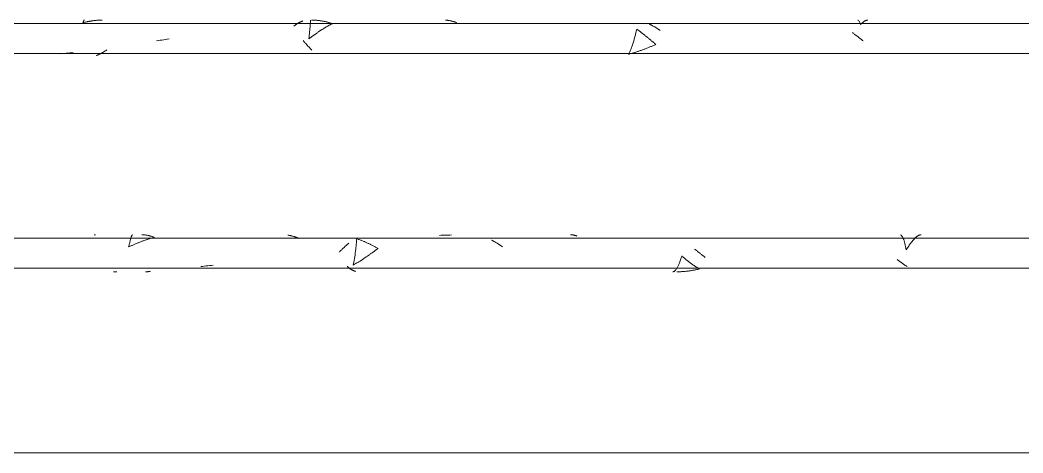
# Model space of a CAD drawing. Header units: millimetres. Extents: x -2100 to 124761, y -10432 to 93550.
# Drawn here: x 28291 to 28958, y -1000 to -712 of the extents above; entities that cross this region are included whole.
import ezdxf

# ---------------------------------------------------------------- set-up
doc = ezdxf.new("R2010")
doc.units = ezdxf.units.MM
doc.layers.add('NET CAT', color=3, linetype='Continuous', lineweight=5)
doc.layers.add('NET THAY 1', color=41, linetype='Continuous', lineweight=5)

# ---------------------------------------------------------------- blocks, each defined once
blk = doc.blocks.new('FP_4-MẶT ĐỨNG TRỤC A-Q')
at = {"layer": 'NET THAY 1'}
for p, q in [((31483.97, -857.14), (22887.32, -857.14)), ((28340.98, -854.82), (28340.65, -854.82)), ((28341.31, -854.83), (28340.98, -854.82)), ((28341.63, -854.85), (28341.31, -854.83)), ((28364.51, -859.5), (28364.38, -860.02)), ((28364.63, -859), (28364.51, -859.5)), ((28364.76, -858.52), (28364.63, -859)), ((28364.88, -858.06), (28364.76, -858.52)), ((28365, -857.63), (28364.88, -858.06)), ((28365.11, -857.23), (28365, -857.63)), ((28365.22, -856.86), (28365.11, -857.23)), ((28365.34, -856.51), (28365.22, -856.86)), ((28365.44, -856.19), (28365.34, -856.51)), ((28365.55, -855.91), (28365.44, -856.19)), ((28365.66, -855.65), (28365.55, -855.91)), ((28365.76, -855.43), (28365.66, -855.65)), ((28365.86, -855.25), (28365.76, -855.43)), ((28365.96, -855.09), (28365.86, -855.25)), ((28366.06, -854.97), (28365.96, -855.09)), ((28366.16, -854.88), (28366.06, -854.97)), ((28366.26, -854.83), (28366.16, -854.88)), ((28371.1, -859.72), (28370.64, -859.9)), ((28371.56, -859.54), (28371.1, -859.72)), ((28372.02, -859.36), (28371.56, -859.54)), ((28372.48, -859.19), (28372.02, -859.36)), ((28372.72, -854.83), (28372.38, -854.82)), ((28372.94, -859.01), (28372.48, -859.19)), ((28373.05, -854.84), (28372.72, -854.83)), ((28373.4, -858.84), (28372.94, -859.01)), ((28373.39, -854.86), (28373.05, -854.84)), ((28373.72, -854.88), (28373.39, -854.86)), ((28373.86, -858.68), (28373.4, -858.84)), ((28374.05, -854.91), (28373.72, -854.88)), ((28374.32, -858.51), (28373.86, -858.68)), ((28374.39, -854.94), (28374.05, -854.91)), ((28374.78, -858.35), (28374.32, -858.51)), ((28374.72, -854.98), (28374.39, -854.94)), ((28375.06, -855.03), (28374.72, -854.98)), ((28375.24, -858.19), (28374.78, -858.35)), ((28375.39, -855.08), (28375.06, -855.03)), ((28375.69, -858.04), (28375.24, -858.19)), ((28375.72, -855.13), (28375.39, -855.08)), ((28376.15, -857.89), (28375.69, -858.04)), ((28376.06, -855.19), (28375.72, -855.13)), ((28376.39, -855.26), (28376.06, -855.19)), ((28376.61, -857.74), (28376.15, -857.89)), ((28376.72, -855.33), (28376.39, -855.26)), ((28377.06, -857.59), (28376.61, -857.74)), ((28377.06, -855.4), (28376.72, -855.33)), ((28377.39, -855.48), (28377.06, -855.4)), ((28377.52, -857.45), (28377.06, -857.59)), ((28377.72, -855.57), (28377.39, -855.48)), ((28377.98, -857.31), (28377.52, -857.45)), ((28378.05, -855.66), (28377.72, -855.57)), ((28378.43, -857.18), (28377.98, -857.31)), ((28378.39, -855.75), (28378.05, -855.66)), ((28378.72, -855.85), (28378.39, -855.75)), ((28378.89, -857.04), (28378.43, -857.18)), ((28379.05, -855.96), (28378.72, -855.85)), ((28379.34, -856.92), (28378.89, -857.04)), ((28379.38, -856.07), (28379.05, -855.96)), ((28379.8, -856.79), (28379.34, -856.92)), ((28379.71, -856.18), (28379.38, -856.07)), ((28380.04, -856.3), (28379.71, -856.18)), ((28380.25, -856.67), (28379.8, -856.79)), ((28380.37, -856.42), (28380.04, -856.3)), ((28380.7, -856.55), (28380.25, -856.67)), ((28380.7, -856.55), (28380.37, -856.42)), ((28469.77, -855.11), (28469.42, -855.06)), ((28470.12, -855.17), (28469.77, -855.11)), ((28470.47, -855.23), (28470.12, -855.17)), ((28470.81, -855.3), (28470.47, -855.23)), ((28471.16, -855.37), (28470.81, -855.3)), ((28471.51, -855.45), (28471.16, -855.37)), ((28471.86, -855.53), (28471.51, -855.45)), ((28472.2, -855.62), (28471.86, -855.53)), ((28472.55, -855.71), (28472.2, -855.62)), ((28472.9, -855.81), (28472.55, -855.71)), ((28473.24, -855.91), (28472.9, -855.81)), ((28473.59, -856.01), (28473.24, -855.91)), ((28473.94, -856.12), (28473.59, -856.01)), ((28474.28, -856.24), (28473.94, -856.12)), ((28474.63, -856.36), (28474.28, -856.24)), ((28474.97, -856.48), (28474.63, -856.36)), ((28475.32, -856.61), (28474.97, -856.48)), ((28475.66, -856.75), (28475.32, -856.61)), ((28476.01, -856.88), (28475.66, -856.75)), ((28476.35, -857.03), (28476.01, -856.88)), ((28476.69, -857.17), (28476.35, -857.03)), ((28477.04, -857.32), (28476.69, -857.17)), ((28515.11, -859.16), (28515.04, -860.13)), ((28515.18, -858.26), (28515.11, -859.16)), ((28515.24, -857.45), (28515.18, -858.26)), ((28515.66, -857.59), (28515.24, -857.44)), ((28516.09, -857.74), (28515.66, -857.59)), ((28516.51, -857.89), (28516.09, -857.74)), ((28516.94, -858.04), (28516.51, -857.89)), ((28517.36, -858.2), (28516.94, -858.04)), ((28517.78, -858.37), (28517.36, -858.2)), ((28518.21, -858.53), (28517.78, -858.37)), ((28518.63, -858.7), (28518.21, -858.53)), ((28519.05, -858.87), (28518.63, -858.7)), ((28519.47, -859.05), (28519.05, -858.87)), ((28519.89, -859.22), (28519.47, -859.05)), ((28520.32, -859.4), (28519.89, -859.22)), ((28520.74, -859.59), (28520.32, -859.4)), ((28521.16, -859.77), (28520.74, -859.59)), ((28521.58, -859.96), (28521.16, -859.77)), ((28571.36, -855.18), (28570.2, -855.23)), ((28572.52, -855.14), (28571.36, -855.18)), ((28573.67, -855.1), (28572.52, -855.14)), ((28574.83, -855.06), (28573.67, -855.1)), ((28575.99, -855.02), (28574.83, -855.06)), ((28577.14, -854.99), (28575.99, -855.02)), ((28578.3, -854.96), (28577.14, -854.99)), ((28605.12, -858.48), (28604.78, -858.31)), ((28605.46, -858.66), (28605.12, -858.48)), ((28605.8, -858.85), (28605.46, -858.66)), ((28606.14, -859.04), (28605.8, -858.85)), ((28606.48, -859.23), (28606.14, -859.04)), ((28606.82, -859.42), (28606.48, -859.23)), ((28607.16, -859.62), (28606.82, -859.42)), ((28607.49, -859.82), (28607.16, -859.62)), ((28607.83, -860.03), (28607.49, -859.82)), ((28657.6, -854.83), (28657.31, -854.82)), ((28657.89, -854.85), (28657.6, -854.83)), ((28658.18, -854.87), (28657.89, -854.85)), ((28658.47, -854.9), (28658.18, -854.87)), ((28658.76, -854.94), (28658.47, -854.9)), ((28659.05, -854.98), (28658.76, -854.94)), ((28659.34, -855.03), (28659.05, -854.98)), ((28659.63, -855.09), (28659.34, -855.03)), ((28659.92, -855.16), (28659.63, -855.09)), ((28660.21, -855.23), (28659.92, -855.16)), ((28660.5, -855.31), (28660.21, -855.23)), ((28660.79, -855.39), (28660.5, -855.31)), ((28661.08, -855.48), (28660.79, -855.39)), ((28661.37, -855.58), (28661.08, -855.48)), ((28661.66, -855.68), (28661.37, -855.58)), ((28876.77, -854.87), (28877.08, -855.02)), ((28877.08, -855.02), (28877.38, -855.28)), ((28877.38, -855.28), (28877.67, -855.65)), ((28877.67, -855.65), (28877.97, -856.11)), ((28877.97, -856.11), (28878.25, -856.66)), ((28878.25, -856.66), (28878.53, -857.3)), ((28878.53, -857.3), (28878.81, -858.03)), ((28878.81, -858.03), (28879.07, -858.83)), ((28879.07, -858.83), (28879.33, -859.71)), ((28879.33, -859.71), (28879.57, -860.65)), ((28883.95, -859.79), (28883.76, -860.06)), ((28884.15, -859.53), (28883.95, -859.79)), ((28884.35, -859.28), (28884.15, -859.53)), ((28884.55, -859.03), (28884.35, -859.28)), ((28884.74, -858.78), (28884.55, -859.03)), ((28884.94, -858.54), (28884.74, -858.78)), ((28885.13, -858.31), (28884.94, -858.54)), ((28885.33, -858.09), (28885.13, -858.31)), ((28885.52, -857.87), (28885.33, -858.09)), ((28885.71, -857.65), (28885.52, -857.87)), ((28885.9, -857.45), (28885.71, -857.65)), ((28886.09, -857.25), (28885.9, -857.45)), ((28886.28, -857.06), (28886.09, -857.25)), ((28886.47, -856.87), (28886.28, -857.06)), ((28886.66, -856.69), (28886.47, -856.87)), ((28886.85, -856.52), (28886.66, -856.69)), ((28887.04, -856.36), (28886.85, -856.52)), ((28887.23, -856.2), (28887.04, -856.36)), ((28887.41, -856.06), (28887.23, -856.2)), ((28887.6, -855.92), (28887.41, -856.06)), ((28887.79, -855.79), (28887.6, -855.92)), ((28887.97, -855.66), (28887.79, -855.79)), ((28888.16, -855.55), (28887.97, -855.66)), ((28888.34, -855.44), (28888.16, -855.55)), ((28888.53, -855.34), (28888.34, -855.44)), ((28888.71, -855.25), (28888.53, -855.34)), ((28888.89, -855.17), (28888.71, -855.25)), ((28889.08, -855.09), (28888.89, -855.17)), ((28889.26, -855.03), (28889.08, -855.09)), ((28889.44, -854.97), (28889.26, -855.03)), ((28889.63, -854.92), (28889.44, -854.97)), ((28889.81, -854.88), (28889.63, -854.92)), ((28889.99, -854.85), (28889.81, -854.88)), ((28890.18, -854.83), (28889.99, -854.85)), ((28890.36, -854.82), (28890.18, -854.83)), ((28363.82, -862.3), (28363.67, -862.91)), ((28364.14, -862.69), (28363.67, -862.9)), ((28363.97, -861.71), (28363.82, -862.3)), ((28364.11, -861.13), (28363.97, -861.71)), ((28364.24, -860.57), (28364.11, -861.13)), ((28364.61, -862.48), (28364.14, -862.69)), ((28364.38, -860.02), (28364.24, -860.57)), ((28365.07, -862.27), (28364.61, -862.48)), ((28365.54, -862.06), (28365.07, -862.27)), ((28366.01, -861.86), (28365.54, -862.06)), ((28366.47, -861.65), (28366.01, -861.86)), ((28366.94, -861.45), (28366.47, -861.65)), ((28367.4, -861.25), (28366.94, -861.45)), ((28367.87, -861.05), (28367.4, -861.25)), ((28368.33, -860.85), (28367.87, -861.05)), ((28368.79, -860.66), (28368.33, -860.85)), ((28369.26, -860.47), (28368.79, -860.66)), ((28369.72, -860.28), (28369.26, -860.47)), ((28370.18, -860.09), (28369.72, -860.28)), ((28370.64, -859.9), (28370.18, -860.09)), ((28503.92, -866.05), (28503.65, -866.31)), ((28504.19, -865.79), (28503.92, -866.05)), ((28504.46, -865.53), (28504.19, -865.79)), ((28504.73, -865.27), (28504.46, -865.53)), ((28505, -865.01), (28504.73, -865.27)), ((28505.27, -864.75), (28505, -865.01)), ((28505.54, -864.5), (28505.27, -864.75)), ((28505.81, -864.24), (28505.54, -864.5)), ((28506.08, -863.99), (28505.81, -864.24)), ((28506.34, -863.73), (28506.08, -863.99)), ((28506.61, -863.48), (28506.34, -863.73)), ((28506.87, -863.23), (28506.61, -863.48)), ((28507.14, -862.99), (28506.87, -863.23)), ((28507.4, -862.74), (28507.14, -862.99)), ((28507.67, -862.5), (28507.4, -862.74)), ((28507.93, -862.26), (28507.67, -862.5)), ((28508.19, -862.02), (28507.93, -862.26)), ((28508.45, -861.78), (28508.19, -862.02)), ((28508.72, -861.54), (28508.45, -861.78)), ((28508.98, -861.31), (28508.72, -861.54)), ((28509.24, -861.08), (28508.98, -861.31)), ((28509.5, -860.85), (28509.24, -861.08)), ((28509.76, -860.63), (28509.5, -860.85)), ((28510.01, -860.41), (28509.76, -860.63)), ((28514.45, -865.84), (28514.3, -867.07)), ((28514.6, -864.63), (28514.45, -865.84)), ((28514.73, -863.44), (28514.6, -864.63)), ((28514.84, -862.28), (28514.73, -863.44)), ((28514.95, -861.18), (28514.84, -862.28)), ((28515.04, -860.13), (28514.95, -861.18)), ((28522, -860.15), (28521.58, -859.96)), ((28522.41, -860.35), (28522, -860.15)), ((28522.83, -860.54), (28522.41, -860.35)), ((28523.25, -860.74), (28522.83, -860.54)), ((28523.67, -860.94), (28523.25, -860.74)), ((28524.09, -861.14), (28523.67, -860.94)), ((28524.5, -861.35), (28524.09, -861.14)), ((28524.92, -861.56), (28524.5, -861.35)), ((28525.33, -861.77), (28524.92, -861.56)), ((28525.75, -861.98), (28525.33, -861.77)), ((28526.16, -862.19), (28525.75, -861.98)), ((28526.1, -866.36), (28525.76, -866.61)), ((28526.44, -866.12), (28526.1, -866.36)), ((28526.58, -862.4), (28526.16, -862.19)), ((28526.78, -865.87), (28526.44, -866.12)), ((28526.99, -862.62), (28526.58, -862.4)), ((28527.11, -865.63), (28526.78, -865.87)), ((28527.41, -862.84), (28526.99, -862.62)), ((28527.45, -865.39), (28527.11, -865.63)), ((28527.82, -863.06), (28527.41, -862.84)), ((28527.79, -865.15), (28527.45, -865.39)), ((28528.13, -864.9), (28527.79, -865.15)), ((28528.23, -863.28), (28527.82, -863.06)), ((28528.46, -864.66), (28528.13, -864.9)), ((28528.64, -863.5), (28528.23, -863.28)), ((28528.8, -864.43), (28528.46, -864.66)), ((28529.05, -863.73), (28528.64, -863.5)), ((28529.13, -864.19), (28528.8, -864.43)), ((28529.46, -863.95), (28529.05, -863.73)), ((28529.46, -863.95), (28529.13, -864.19)), ((28608.17, -860.24), (28607.83, -860.03)), ((28608.5, -860.45), (28608.17, -860.24)), ((28608.84, -860.66), (28608.5, -860.45)), ((28609.17, -860.88), (28608.84, -860.66)), ((28609.5, -861.1), (28609.17, -860.88)), ((28609.84, -861.32), (28609.5, -861.1)), ((28610.17, -861.54), (28609.84, -861.32)), ((28610.5, -861.77), (28610.17, -861.54)), ((28610.84, -861.99), (28610.5, -861.77)), ((28611.17, -862.22), (28610.84, -861.99)), ((28611.5, -862.46), (28611.17, -862.22)), ((28611.83, -862.69), (28611.5, -862.46)), ((28612.16, -862.93), (28611.83, -862.69)), ((28740.14, -864.62), (28739.82, -864.37)), ((28740.47, -864.87), (28740.14, -864.62)), ((28740.79, -865.11), (28740.47, -864.87)), ((28741.12, -865.36), (28740.79, -865.11)), ((28741.44, -865.61), (28741.12, -865.36)), ((28741.76, -865.86), (28741.44, -865.61)), ((28742.08, -866.11), (28741.76, -865.86)), ((28742.4, -866.37), (28742.08, -866.11)), ((28742.73, -866.62), (28742.4, -866.37)), ((28879.57, -860.65), (28879.81, -861.64)), ((28879.81, -861.64), (28880.03, -862.68)), ((28880.03, -862.68), (28880.25, -863.76)), ((28880.25, -863.76), (28880.45, -864.87)), ((28880.66, -864.54), (28880.45, -864.86)), ((28880.87, -864.22), (28880.66, -864.54)), ((28881.09, -863.9), (28880.87, -864.22)), ((28881.3, -863.59), (28881.09, -863.9)), ((28881.51, -863.28), (28881.3, -863.59)), ((28881.72, -862.97), (28881.51, -863.28)), ((28881.92, -862.66), (28881.72, -862.97)), ((28882.13, -862.35), (28881.92, -862.66)), ((28882.34, -862.05), (28882.13, -862.35)), ((28882.54, -861.76), (28882.34, -862.05)), ((28882.75, -861.46), (28882.54, -861.76)), ((28882.95, -861.17), (28882.75, -861.46)), ((28883.15, -860.89), (28882.95, -861.17)), ((28883.35, -860.61), (28883.15, -860.89)), ((28883.56, -860.33), (28883.35, -860.61)), ((28883.76, -860.06), (28883.56, -860.33)), ((28513.29, -872.98), (28513.05, -874.03)), ((28513.52, -871.87), (28513.29, -872.98)), ((28513.73, -870.71), (28513.52, -871.87)), ((28513.93, -869.51), (28513.73, -870.71)), ((28514.12, -868.3), (28513.93, -869.51)), ((28514.3, -867.07), (28514.12, -868.3)), ((28516.02, -873.18), (28515.66, -873.4)), ((28516.37, -872.97), (28516.02, -873.18)), ((28516.73, -872.75), (28516.37, -872.97)), ((28517.08, -872.53), (28516.73, -872.75)), ((28517.44, -872.31), (28517.08, -872.53)), ((28517.79, -872.09), (28517.44, -872.31)), ((28518.14, -871.86), (28517.79, -872.09)), ((28518.49, -871.64), (28518.14, -871.86)), ((28518.85, -871.41), (28518.49, -871.64)), ((28519.2, -871.18), (28518.85, -871.41)), ((28519.55, -870.95), (28519.2, -871.18)), ((28519.9, -870.71), (28519.55, -870.95)), ((28520.25, -870.48), (28519.9, -870.71)), ((28520.59, -870.24), (28520.25, -870.48)), ((28520.94, -870), (28520.59, -870.24)), ((28521.29, -869.77), (28520.94, -870)), ((28521.64, -869.53), (28521.29, -869.77)), ((28521.98, -869.29), (28521.64, -869.53)), ((28522.33, -869.04), (28521.98, -869.29)), ((28522.68, -868.8), (28522.33, -869.04)), ((28523.02, -868.56), (28522.68, -868.8)), ((28523.37, -868.32), (28523.02, -868.56)), ((28523.71, -868.07), (28523.37, -868.32)), ((28524.05, -867.83), (28523.71, -868.07)), ((28524.39, -867.58), (28524.05, -867.83)), ((28524.74, -867.34), (28524.39, -867.58)), ((28525.08, -867.09), (28524.74, -867.34)), ((28525.42, -866.85), (28525.08, -867.09)), ((28525.76, -866.61), (28525.42, -866.85)), ((28730.06, -872.79), (28729.84, -873.39)), ((28730.28, -872.19), (28730.06, -872.79)), ((28730.49, -871.56), (28730.28, -872.19)), ((28730.7, -870.93), (28730.49, -871.56)), ((28730.9, -870.28), (28730.7, -870.93)), ((28731.1, -869.62), (28730.9, -870.28)), ((28731.3, -868.96), (28731.1, -869.62)), ((28731.6, -869.21), (28731.3, -868.95)), ((28731.9, -869.46), (28731.6, -869.21)), ((28732.2, -869.71), (28731.9, -869.46)), ((28732.5, -869.96), (28732.2, -869.71)), ((28732.8, -870.21), (28732.5, -869.96)), ((28733.1, -870.46), (28732.8, -870.21)), ((28733.4, -870.7), (28733.1, -870.46)), ((28733.69, -870.95), (28733.4, -870.7)), ((28733.99, -871.19), (28733.69, -870.95)), ((28734.28, -871.43), (28733.99, -871.19)), ((28734.58, -871.67), (28734.28, -871.43)), ((28734.87, -871.91), (28734.58, -871.67)), ((28735.17, -872.14), (28734.87, -871.91)), ((28735.46, -872.38), (28735.17, -872.14)), ((28735.75, -872.61), (28735.46, -872.38)), ((28736.05, -872.83), (28735.75, -872.61)), ((28736.34, -873.06), (28736.05, -872.83)), ((28736.63, -873.28), (28736.34, -873.06)), ((28743.05, -866.87), (28742.73, -866.62)), ((28743.36, -867.12), (28743.05, -866.87)), ((28743.68, -867.38), (28743.36, -867.12)), ((28744, -867.63), (28743.68, -867.38)), ((28744.32, -867.88), (28744, -867.63)), ((28744.64, -868.13), (28744.32, -867.88)), ((28744.95, -868.38), (28744.64, -868.13)), ((28745.27, -868.63), (28744.95, -868.38)), ((28745.58, -868.88), (28745.27, -868.63)), ((28745.9, -869.13), (28745.58, -868.88)), ((28746.21, -869.38), (28745.9, -869.13)), ((28746.53, -869.63), (28746.21, -869.38)), ((28746.84, -869.88), (28746.53, -869.63)), ((28874.71, -871.56), (28874.4, -871.32)), ((28875.01, -871.79), (28874.71, -871.56)), ((28875.32, -872.02), (28875.01, -871.79)), ((28875.63, -872.26), (28875.32, -872.02)), ((28875.93, -872.48), (28875.63, -872.26)), ((28876.24, -872.71), (28875.93, -872.48)), ((28876.55, -872.93), (28876.24, -872.71)), ((28876.85, -873.16), (28876.55, -872.93)), ((28877.15, -873.38), (28876.85, -873.16)), ((22887.32, -877.14), (31483.97, -877.14)), ((28354.7, -879.47), (28353.67, -879.47)), ((28355.72, -879.46), (28354.7, -879.47)), ((28375.23, -879.46), (28374.94, -879.47)), ((28375.52, -879.45), (28375.23, -879.46)), ((28375.81, -879.43), (28375.52, -879.45)), ((28376.11, -879.41), (28375.81, -879.43)), ((28376.4, -879.38), (28376.11, -879.41)), ((28376.69, -879.35), (28376.4, -879.38)), ((28376.98, -879.31), (28376.69, -879.35)), ((28377.28, -879.27), (28376.98, -879.31)), ((28377.57, -879.22), (28377.28, -879.27)), ((28377.86, -879.16), (28377.57, -879.22)), ((28378.15, -879.11), (28377.86, -879.16)), ((28412.76, -875.88), (28411.57, -876.01)), ((28413.96, -875.74), (28412.76, -875.88)), ((28415.15, -875.6), (28413.96, -875.74)), ((28416.35, -875.46), (28415.15, -875.6)), ((28417.54, -875.32), (28416.35, -875.46)), ((28418.74, -875.17), (28417.54, -875.32)), ((28419.93, -875.02), (28418.74, -875.17)), ((28509.17, -876.05), (28508.94, -875.85)), ((28509.4, -876.25), (28509.17, -876.05)), ((28509.63, -876.44), (28509.4, -876.25)), ((28509.86, -876.63), (28509.63, -876.44)), ((28510.09, -876.81), (28509.86, -876.63)), ((28510.32, -876.99), (28510.09, -876.81)), ((28510.54, -877.16), (28510.32, -876.99)), ((28510.77, -877.33), (28510.54, -877.16)), ((28511, -877.49), (28510.77, -877.33)), ((28511.23, -877.65), (28511, -877.49)), ((28511.45, -877.8), (28511.23, -877.65)), ((28511.68, -877.94), (28511.45, -877.8)), ((28511.9, -878.08), (28511.68, -877.94)), ((28512.13, -878.21), (28511.9, -878.08)), ((28512.35, -878.33), (28512.13, -878.21)), ((28512.58, -878.45), (28512.35, -878.33)), ((28512.8, -878.57), (28512.58, -878.45)), ((28513.05, -874.03), (28512.79, -875.01)), ((28513.16, -874.81), (28512.8, -875)), ((28513.02, -878.67), (28512.8, -878.57)), ((28513.25, -878.77), (28513.02, -878.67)), ((28513.52, -874.61), (28513.16, -874.81)), ((28513.47, -878.86), (28513.25, -878.77)), ((28513.69, -878.95), (28513.47, -878.86)), ((28513.88, -874.42), (28513.52, -874.61)), ((28513.91, -879.03), (28513.69, -878.95)), ((28514.23, -874.22), (28513.88, -874.42)), ((28514.14, -879.11), (28513.91, -879.03)), ((28514.36, -879.17), (28514.14, -879.11)), ((28514.59, -874.02), (28514.23, -874.22)), ((28514.95, -873.81), (28514.59, -874.02)), ((28515.31, -873.6), (28514.95, -873.81)), ((28515.66, -873.4), (28515.31, -873.6)), ((28725.63, -879.4), (28725.37, -879.45)), ((28725.9, -879.31), (28725.63, -879.4)), ((28726.16, -879.18), (28725.9, -879.31)), ((28726.42, -879.01), (28726.16, -879.18)), ((28726.68, -878.81), (28726.42, -879.01)), ((28726.93, -878.58), (28726.68, -878.81)), ((28727.19, -878.31), (28726.93, -878.58)), ((28727.44, -878.01), (28727.19, -878.31)), ((28727.7, -877.67), (28727.44, -878.01)), ((28727.95, -877.3), (28727.7, -877.67)), ((28728.19, -876.91), (28727.95, -877.3)), ((28728.63, -879.46), (28728.12, -879.47)), ((28728.44, -876.48), (28728.19, -876.91)), ((28728.68, -876.03), (28728.44, -876.48)), ((28729.13, -879.45), (28728.63, -879.46)), ((28728.92, -875.54), (28728.68, -876.03)), ((28729.15, -875.04), (28728.92, -875.54)), ((28729.63, -879.44), (28729.13, -879.45)), ((28729.38, -874.51), (28729.15, -875.04)), ((28729.61, -873.96), (28729.38, -874.51)), ((28729.84, -873.39), (28729.61, -873.96)), ((28730.14, -879.42), (28729.63, -879.44)), ((28730.64, -879.4), (28730.14, -879.42)), ((28731.14, -879.37), (28730.64, -879.4)), ((28731.65, -879.34), (28731.14, -879.37)), ((28732.15, -879.3), (28731.65, -879.34)), ((28732.65, -879.26), (28732.15, -879.3)), ((28733.16, -879.22), (28732.65, -879.26)), ((28733.66, -879.17), (28733.16, -879.22)), ((28734.16, -879.12), (28733.66, -879.17)), ((28734.67, -879.06), (28734.16, -879.12)), ((28735.17, -879), (28734.67, -879.06)), ((28735.67, -878.94), (28735.17, -879)), ((28736.17, -878.87), (28735.67, -878.94)), ((28736.68, -878.8), (28736.17, -878.87)), ((28736.92, -873.51), (28736.63, -873.28)), ((28737.18, -878.72), (28736.68, -878.8)), ((28737.21, -873.72), (28736.92, -873.51)), ((28737.68, -878.64), (28737.18, -878.72)), ((28737.5, -873.94), (28737.21, -873.72)), ((28737.79, -874.15), (28737.5, -873.94)), ((28738.18, -878.56), (28737.68, -878.64)), ((28738.08, -874.36), (28737.79, -874.15)), ((28738.36, -874.57), (28738.08, -874.36)), ((28738.68, -878.47), (28738.18, -878.56)), ((28738.65, -874.77), (28738.36, -874.57)), ((28738.94, -874.97), (28738.65, -874.77)), ((28739.18, -878.38), (28738.68, -878.47)), ((28739.22, -875.17), (28738.94, -874.97)), ((28739.69, -878.28), (28739.18, -878.38)), ((28739.51, -875.36), (28739.22, -875.17)), ((28739.8, -875.55), (28739.51, -875.36)), ((28740.19, -878.19), (28739.69, -878.28)), ((28740.08, -875.73), (28739.8, -875.55)), ((28740.37, -875.91), (28740.08, -875.73)), ((28740.69, -878.08), (28740.19, -878.19)), ((28740.65, -876.09), (28740.37, -875.91)), ((28740.93, -876.27), (28740.65, -876.09)), ((28741.19, -877.98), (28740.69, -878.08)), ((28741.22, -876.44), (28740.93, -876.27)), ((28741.69, -877.87), (28741.19, -877.98)), ((28741.5, -876.6), (28741.22, -876.44)), ((28741.78, -876.77), (28741.5, -876.6)), ((28742.19, -877.75), (28741.69, -877.87)), ((28742.06, -876.92), (28741.78, -876.77)), ((28742.35, -877.08), (28742.06, -876.92)), ((28742.69, -877.63), (28742.19, -877.75)), ((28742.63, -877.23), (28742.35, -877.08)), ((28742.91, -877.37), (28742.63, -877.23)), ((28743.19, -877.51), (28742.69, -877.63)), ((28743.19, -877.51), (28742.91, -877.37)), ((28877.46, -873.59), (28877.15, -873.38)), ((28877.76, -873.81), (28877.46, -873.59)), ((28878.06, -874.02), (28877.76, -873.81)), ((28878.37, -874.22), (28878.06, -874.02)), ((28878.67, -874.43), (28878.37, -874.22)), ((28878.97, -874.63), (28878.67, -874.43)), ((28879.27, -874.83), (28878.97, -874.63)), ((28879.57, -875.03), (28879.27, -874.83)), ((28879.87, -875.22), (28879.57, -875.03)), ((28880.17, -875.41), (28879.87, -875.22)), ((28880.47, -875.59), (28880.17, -875.41)), ((28880.76, -875.77), (28880.47, -875.59)), ((28881.06, -875.95), (28880.76, -875.77))]:
    blk.add_line(p, q, dxfattribs=at)
blk = doc.blocks.new('FP_5-MẶT ĐỨNG TRỤC A-Q')
at = {"layer": 'NET THAY 1'}
for p, q in [((28333.54, -713.1), (28333.43, -713.4)), ((28333.65, -712.84), (28333.54, -713.1)), ((28333.76, -712.61), (28333.65, -712.84)), ((28333.86, -712.41), (28333.76, -712.61)), ((28333.97, -712.25), (28333.86, -712.41)), ((28334.07, -712.12), (28333.97, -712.25)), ((28334.17, -712.03), (28334.07, -712.12)), ((28334.27, -711.98), (28334.17, -712.03)), ((28335.55, -713.2), (28335.1, -713.3)), ((28335.99, -713.1), (28335.55, -713.2)), ((28336.43, -713.01), (28335.99, -713.1)), ((28336.88, -712.92), (28336.43, -713.01)), ((28337.32, -712.84), (28336.88, -712.92)), ((28337.76, -712.76), (28337.32, -712.84)), ((28338.21, -712.68), (28337.76, -712.76)), ((28338.65, -712.61), (28338.21, -712.68)), ((28339.09, -712.54), (28338.65, -712.61)), ((28339.54, -712.47), (28339.09, -712.54)), ((28339.98, -712.41), (28339.54, -712.47)), ((28340.42, -712.35), (28339.98, -712.41)), ((28340.86, -712.3), (28340.42, -712.35)), ((28341.31, -712.25), (28340.86, -712.3)), ((28341.75, -712.2), (28341.31, -712.25)), ((28342.19, -712.16), (28341.75, -712.2)), ((28342.63, -712.12), (28342.19, -712.16)), ((28343.07, -712.09), (28342.63, -712.12)), ((28343.52, -712.06), (28343.07, -712.09)), ((28343.96, -712.03), (28343.52, -712.06)), ((28344.4, -712.01), (28343.96, -712.03)), ((28344.84, -711.99), (28344.4, -712.01)), ((28345.28, -711.98), (28344.84, -711.99)), ((28345.72, -711.97), (28345.28, -711.98)), ((28346.17, -711.96), (28345.72, -711.97)), ((28478.03, -713.15), (28477.79, -713.27)), ((28478.28, -713.04), (28478.03, -713.15)), ((28478.53, -712.94), (28478.28, -713.04)), ((28478.77, -712.84), (28478.53, -712.94)), ((28479.02, -712.74), (28478.77, -712.84)), ((28479.26, -712.65), (28479.02, -712.74)), ((28479.51, -712.57), (28479.26, -712.65)), ((28484.48, -712.91), (28484.45, -713.44)), ((28484.51, -712.5), (28484.48, -712.91)), ((28484.54, -712.2), (28484.51, -712.5)), ((28484.56, -712.02), (28484.54, -712.2)), ((28485.73, -711.97), (28485.29, -711.96)), ((28486.16, -711.98), (28485.73, -711.97)), ((28486.6, -711.99), (28486.16, -711.98)), ((28487.04, -712.01), (28486.6, -711.99)), ((28487.47, -712.04), (28487.04, -712.01)), ((28487.91, -712.07), (28487.47, -712.04)), ((28488.34, -712.1), (28487.91, -712.07)), ((28488.78, -712.14), (28488.34, -712.1)), ((28489.21, -712.18), (28488.78, -712.14)), ((28489.65, -712.23), (28489.21, -712.18)), ((28490.08, -712.28), (28489.65, -712.23)), ((28490.52, -712.34), (28490.08, -712.28)), ((28490.95, -712.4), (28490.52, -712.34)), ((28491.39, -712.46), (28490.95, -712.4)), ((28491.82, -712.53), (28491.39, -712.46)), ((28492.26, -712.61), (28491.82, -712.53)), ((28492.69, -712.68), (28492.26, -712.61)), ((28493.13, -712.76), (28492.69, -712.68)), ((28493.56, -712.85), (28493.13, -712.76)), ((28494, -712.94), (28493.56, -712.85)), ((28494.43, -713.04), (28494, -712.94)), ((28494.86, -713.13), (28494.43, -713.04)), ((28495.3, -713.24), (28494.86, -713.13)), ((28574.52, -712.04), (28574.17, -712.01)), ((28574.87, -712.07), (28574.52, -712.04)), ((28575.21, -712.11), (28574.87, -712.07)), ((28575.56, -712.15), (28575.21, -712.11)), ((28575.91, -712.2), (28575.56, -712.15)), ((28576.26, -712.25), (28575.91, -712.2)), ((28576.61, -712.31), (28576.26, -712.25)), ((28576.96, -712.37), (28576.61, -712.31)), ((28577.3, -712.43), (28576.96, -712.37)), ((28577.65, -712.51), (28577.3, -712.43)), ((28578, -712.58), (28577.65, -712.51)), ((28578.35, -712.67), (28578, -712.58)), ((28578.69, -712.75), (28578.35, -712.67)), ((28579.04, -712.84), (28578.69, -712.75)), ((28579.39, -712.94), (28579.04, -712.84)), ((28579.73, -713.04), (28579.39, -712.94)), ((28580.08, -713.15), (28579.73, -713.04)), ((28580.43, -713.26), (28580.08, -713.15)), ((28848.27, -712.01), (28848.56, -712.15)), ((28848.56, -712.15), (28848.85, -712.39)), ((28848.85, -712.39), (28849.13, -712.72)), ((28849.13, -712.72), (28849.41, -713.15)), ((28849.41, -713.15), (28849.69, -713.66)), ((28852.09, -713.16), (28851.91, -713.31)), ((28852.28, -713.03), (28852.09, -713.16)), ((28852.46, -712.9), (28852.28, -713.03)), ((28852.64, -712.78), (28852.46, -712.9)), ((28852.82, -712.67), (28852.64, -712.78)), ((28853.01, -712.56), (28852.82, -712.67)), ((28853.19, -712.47), (28853.01, -712.56)), ((28853.37, -712.38), (28853.19, -712.47)), ((28853.55, -712.3), (28853.37, -712.38)), ((28853.73, -712.23), (28853.55, -712.3)), ((28853.91, -712.16), (28853.73, -712.23)), ((28854.09, -712.11), (28853.91, -712.16)), ((28854.27, -712.06), (28854.09, -712.11)), ((28854.45, -712.03), (28854.27, -712.06)), ((28854.64, -712), (28854.45, -712.03)), ((28854.82, -711.97), (28854.64, -712)), ((28855, -711.96), (28854.82, -711.97)), ((31454.24, -714.29), (22887.32, -714.29)), ((28333.43, -713.4), (28333.32, -713.73)), ((28333.77, -713.62), (28333.32, -713.73)), ((28334.21, -713.51), (28333.77, -713.62)), ((28334.66, -713.4), (28334.21, -713.51)), ((28335.1, -713.3), (28334.66, -713.4)), ((28473.78, -715.74), (28473.53, -715.93)), ((28474.04, -715.56), (28473.78, -715.74)), ((28474.29, -715.37), (28474.04, -715.56)), ((28474.54, -715.19), (28474.29, -715.37)), ((28474.79, -715.02), (28474.54, -715.19)), ((28475.05, -714.85), (28474.79, -715.02)), ((28475.3, -714.68), (28475.05, -714.85)), ((28475.55, -714.52), (28475.3, -714.68)), ((28475.8, -714.36), (28475.55, -714.52)), ((28476.05, -714.21), (28475.8, -714.36)), ((28476.3, -714.06), (28476.05, -714.21)), ((28476.55, -713.92), (28476.3, -714.06)), ((28476.79, -713.78), (28476.55, -713.92)), ((28477.04, -713.64), (28476.79, -713.78)), ((28477.29, -713.51), (28477.04, -713.64)), ((28477.54, -713.39), (28477.29, -713.51)), ((28477.79, -713.27), (28477.54, -713.39)), ((28483.95, -719.7), (28483.84, -720.86)), ((28484.06, -718.59), (28483.95, -719.7)), ((28484.15, -717.54), (28484.06, -718.59)), ((28484.23, -716.55), (28484.15, -717.54)), ((28484.3, -715.64), (28484.23, -716.55)), ((28484.36, -714.81), (28484.3, -715.64)), ((28484.41, -714.08), (28484.36, -714.81)), ((28484.45, -713.44), (28484.41, -714.08)), ((28490.12, -719.68), (28489.79, -719.91)), ((28490.45, -719.45), (28490.12, -719.68)), ((28490.78, -719.23), (28490.45, -719.45)), ((28491.11, -719.01), (28490.78, -719.23)), ((28491.44, -718.79), (28491.11, -719.01)), ((28491.77, -718.57), (28491.44, -718.79)), ((28492.09, -718.35), (28491.77, -718.57)), ((28492.42, -718.14), (28492.09, -718.35)), ((28492.75, -717.93), (28492.42, -718.14)), ((28493.07, -717.72), (28492.75, -717.93)), ((28493.4, -717.51), (28493.07, -717.72)), ((28493.72, -717.31), (28493.4, -717.51)), ((28494.05, -717.11), (28493.72, -717.31)), ((28494.37, -716.91), (28494.05, -717.11)), ((28494.7, -716.72), (28494.37, -716.91)), ((28495.02, -716.53), (28494.7, -716.72)), ((28495.34, -716.34), (28495.02, -716.53)), ((28495.73, -713.34), (28495.3, -713.24)), ((28495.66, -716.15), (28495.34, -716.34)), ((28495.99, -715.97), (28495.66, -716.15)), ((28496.16, -713.46), (28495.73, -713.34)), ((28496.31, -715.79), (28495.99, -715.97)), ((28496.59, -713.57), (28496.16, -713.46)), ((28496.63, -715.62), (28496.31, -715.79)), ((28497.03, -713.69), (28496.59, -713.57)), ((28496.95, -715.44), (28496.63, -715.62)), ((28497.27, -715.28), (28496.95, -715.44)), ((28497.46, -713.81), (28497.03, -713.69)), ((28497.59, -715.11), (28497.27, -715.28)), ((28497.89, -713.94), (28497.46, -713.81)), ((28497.91, -714.95), (28497.59, -715.11)), ((28498.32, -714.07), (28497.89, -713.94)), ((28498.23, -714.79), (28497.91, -714.95)), ((28498.55, -714.64), (28498.23, -714.79)), ((28498.75, -714.2), (28498.32, -714.07)), ((28498.87, -714.49), (28498.55, -714.64)), ((28499.18, -714.34), (28498.75, -714.2)), ((28499.18, -714.34), (28498.87, -714.49)), ((28580.77, -713.37), (28580.43, -713.26)), ((28581.12, -713.49), (28580.77, -713.37)), ((28581.46, -713.62), (28581.12, -713.49)), ((28581.81, -713.74), (28581.46, -713.62)), ((28701.09, -719.27), (28700.94, -719.89)), ((28701.24, -718.66), (28701.09, -719.27)), ((28701.38, -718.07), (28701.24, -718.66)), ((28701.7, -718.28), (28701.38, -718.06)), ((28702.03, -718.51), (28701.7, -718.28)), ((28702.35, -718.74), (28702.03, -718.51)), ((28702.66, -718.97), (28702.35, -718.74)), ((28702.98, -719.2), (28702.66, -718.97)), ((28703.3, -719.43), (28702.98, -719.2)), ((28703.62, -719.67), (28703.3, -719.43)), ((28703.94, -719.91), (28703.62, -719.67)), ((28709.91, -714.76), (28709.56, -714.6)), ((28710.25, -714.92), (28709.91, -714.76)), ((28710.59, -715.09), (28710.25, -714.92)), ((28710.93, -715.26), (28710.59, -715.09)), ((28711.27, -715.43), (28710.93, -715.26)), ((28711.61, -715.61), (28711.27, -715.43)), ((28711.95, -715.79), (28711.61, -715.61)), ((28712.29, -715.98), (28711.95, -715.79)), ((28712.63, -716.16), (28712.29, -715.98)), ((28712.97, -716.36), (28712.63, -716.16)), ((28713.31, -716.55), (28712.97, -716.36)), ((28713.65, -716.75), (28713.31, -716.55)), ((28713.98, -716.95), (28713.65, -716.75)), ((28714.32, -717.16), (28713.98, -716.95)), ((28714.66, -717.36), (28714.32, -717.16)), ((28714.99, -717.57), (28714.66, -717.36)), ((28715.33, -717.79), (28714.99, -717.57)), ((28715.66, -718), (28715.33, -717.79)), ((28716, -718.22), (28715.66, -718)), ((28716.33, -718.44), (28716, -718.22)), ((28716.66, -718.66), (28716.33, -718.44)), ((28716.99, -718.89), (28716.66, -718.66)), ((28849.69, -713.66), (28849.96, -714.25)), ((28849.96, -714.25), (28850.23, -714.93)), ((28850.42, -714.72), (28850.23, -714.92)), ((28850.6, -714.52), (28850.42, -714.72)), ((28850.79, -714.32), (28850.6, -714.52)), ((28850.98, -714.14), (28850.79, -714.32)), ((28851.17, -713.96), (28850.98, -714.14)), ((28851.35, -713.78), (28851.17, -713.96)), ((28851.54, -713.62), (28851.35, -713.78)), ((28851.72, -713.46), (28851.54, -713.62)), ((28851.91, -713.31), (28851.72, -713.46)), ((28383.45, -725.64), (28382.27, -725.84)), ((28384.64, -725.45), (28383.45, -725.64)), ((28385.82, -725.26), (28384.64, -725.45)), ((28387, -725.07), (28385.82, -725.26)), ((28388.18, -724.88), (28387, -725.07)), ((28389.36, -724.68), (28388.18, -724.88)), ((28390.54, -724.49), (28389.36, -724.68)), ((28479.88, -725.89), (28479.63, -725.6)), ((28480.13, -726.18), (28479.88, -725.89)), ((28480.38, -726.47), (28480.13, -726.18)), ((28480.63, -726.75), (28480.38, -726.47)), ((28483.56, -723.26), (28483.4, -724.48)), ((28483.74, -724.21), (28483.4, -724.46)), ((28483.7, -722.05), (28483.56, -723.26)), ((28483.84, -720.86), (28483.7, -722.05)), ((28484.08, -723.97), (28483.74, -724.21)), ((28484.42, -723.72), (28484.08, -723.97)), ((28484.76, -723.48), (28484.42, -723.72)), ((28485.1, -723.23), (28484.76, -723.48)), ((28485.44, -722.99), (28485.1, -723.23)), ((28485.78, -722.75), (28485.44, -722.99)), ((28486.12, -722.51), (28485.78, -722.75)), ((28486.45, -722.26), (28486.12, -722.51)), ((28486.79, -722.02), (28486.45, -722.26)), ((28487.13, -721.78), (28486.79, -722.02)), ((28487.46, -721.54), (28487.13, -721.78)), ((28487.8, -721.31), (28487.46, -721.54)), ((28488.13, -721.07), (28487.8, -721.31)), ((28488.46, -720.83), (28488.13, -721.07)), ((28488.8, -720.6), (28488.46, -720.83)), ((28489.13, -720.37), (28488.8, -720.6)), ((28489.46, -720.14), (28489.13, -720.37)), ((28489.79, -719.91), (28489.46, -720.14)), ((28699.19, -726.54), (28698.99, -727.2)), ((28699.38, -725.87), (28699.19, -726.54)), ((28699.57, -725.2), (28699.38, -725.87)), ((28699.76, -724.52), (28699.57, -725.2)), ((28699.94, -723.85), (28699.76, -724.52)), ((28700.12, -723.17), (28699.94, -723.85)), ((28700.29, -722.5), (28700.12, -723.17)), ((28700.46, -721.84), (28700.29, -722.5)), ((28700.62, -721.18), (28700.46, -721.84)), ((28700.78, -720.53), (28700.62, -721.18)), ((28700.94, -719.89), (28700.78, -720.53)), ((28704.25, -720.15), (28703.94, -719.91)), ((28704.57, -720.39), (28704.25, -720.15)), ((28704.88, -720.64), (28704.57, -720.39)), ((28705.2, -720.88), (28704.88, -720.64)), ((28705.51, -721.13), (28705.2, -720.88)), ((28705.83, -721.38), (28705.51, -721.13)), ((28706.14, -721.63), (28705.83, -721.38)), ((28706.45, -721.88), (28706.14, -721.63)), ((28706.76, -722.13), (28706.45, -721.88)), ((28707.07, -722.38), (28706.76, -722.13)), ((28707.38, -722.63), (28707.07, -722.38)), ((28707.69, -722.89), (28707.38, -722.63)), ((28708, -723.14), (28707.69, -722.89)), ((28708.31, -723.4), (28708, -723.14)), ((28708.62, -723.65), (28708.31, -723.4)), ((28708.93, -723.91), (28708.62, -723.65)), ((28709.23, -724.17), (28708.93, -723.91)), ((28709.54, -724.42), (28709.23, -724.17)), ((28709.84, -724.68), (28709.54, -724.42)), ((28710.15, -724.94), (28709.84, -724.68)), ((28710.45, -725.19), (28710.15, -724.94)), ((28710.76, -725.45), (28710.45, -725.19)), ((28711.06, -725.7), (28710.76, -725.45)), ((28711.36, -725.96), (28711.06, -725.7)), ((28711.66, -726.21), (28711.36, -725.96)), ((28711.96, -726.46), (28711.66, -726.21)), ((28712.26, -726.71), (28711.96, -726.46)), ((28845, -720.52), (28844.67, -720.28)), ((28845.33, -720.76), (28845, -720.52)), ((28845.66, -721.01), (28845.33, -720.76)), ((28845.98, -721.25), (28845.66, -721.01)), ((28846.31, -721.49), (28845.98, -721.25)), ((28846.63, -721.74), (28846.31, -721.49)), ((28846.96, -721.99), (28846.63, -721.74)), ((28847.28, -722.24), (28846.96, -721.99)), ((28847.61, -722.49), (28847.28, -722.24)), ((28847.93, -722.74), (28847.61, -722.49)), ((28848.25, -722.99), (28847.93, -722.74)), ((28848.58, -723.24), (28848.25, -722.99)), ((28848.9, -723.49), (28848.58, -723.24)), ((28849.22, -723.74), (28848.9, -723.49)), ((28849.54, -723.99), (28849.22, -723.74)), ((28849.86, -724.25), (28849.54, -723.99)), ((28850.18, -724.5), (28849.86, -724.25)), ((28850.49, -724.75), (28850.18, -724.5)), ((28850.81, -725), (28850.49, -724.75)), ((28851.13, -725.25), (28850.81, -725)), ((28851.45, -725.51), (28851.13, -725.25)), ((28851.76, -725.76), (28851.45, -725.51)), ((28347.16, -733.12), (28346.87, -733.3)), ((28347.46, -732.94), (28347.16, -733.12)), ((28347.76, -732.75), (28347.46, -732.94)), ((28348.05, -732.55), (28347.76, -732.75)), ((28348.35, -732.36), (28348.05, -732.55)), ((28348.64, -732.16), (28348.35, -732.36)), ((28348.94, -731.96), (28348.64, -732.16)), ((28349.23, -731.75), (28348.94, -731.96)), ((28480.88, -727.04), (28480.63, -726.75)), ((28481.12, -727.32), (28480.88, -727.04)), ((28481.37, -727.6), (28481.12, -727.32)), ((28481.62, -727.88), (28481.37, -727.6)), ((28481.86, -728.16), (28481.62, -727.88)), ((28482.11, -728.43), (28481.86, -728.16)), ((28482.35, -728.71), (28482.11, -728.43)), ((28482.59, -728.98), (28482.35, -728.71)), ((28482.84, -729.24), (28482.59, -728.98)), ((28483.08, -729.51), (28482.84, -729.24)), ((28483.32, -729.77), (28483.08, -729.51)), ((28483.56, -730.03), (28483.32, -729.77)), ((28483.8, -730.29), (28483.56, -730.03)), ((28484.03, -730.54), (28483.8, -730.29)), ((28484.27, -730.79), (28484.03, -730.54)), ((28484.51, -731.03), (28484.27, -730.79)), ((28484.75, -731.27), (28484.51, -731.03)), ((28484.98, -731.51), (28484.75, -731.27)), ((28485.22, -731.75), (28484.98, -731.51)), ((28485.45, -731.97), (28485.22, -731.75)), ((28696.77, -733.02), (28696.53, -733.48)), ((28697.01, -732.53), (28696.77, -733.02)), ((28697.24, -732.01), (28697.01, -732.53)), ((28697.47, -731.47), (28697.24, -732.01)), ((28697.7, -730.91), (28697.47, -731.47)), ((28697.93, -730.33), (28697.7, -730.91)), ((28698.15, -729.74), (28697.93, -730.33)), ((28698.36, -729.12), (28698.15, -729.74)), ((28698.57, -728.49), (28698.36, -729.12)), ((28698.78, -727.85), (28698.57, -728.49)), ((28698.99, -727.2), (28698.78, -727.85)), ((28701.27, -733.15), (28700.78, -733.31)), ((28701.77, -732.99), (28701.27, -733.15)), ((28702.27, -732.83), (28701.77, -732.99)), ((28702.76, -732.67), (28702.27, -732.83)), ((28703.26, -732.5), (28702.76, -732.67)), ((28703.75, -732.33), (28703.26, -732.5)), ((28704.25, -732.15), (28703.75, -732.33)), ((28704.74, -731.98), (28704.25, -732.15)), ((28705.24, -731.8), (28704.74, -731.98)), ((28705.73, -731.61), (28705.24, -731.8)), ((28706.22, -731.43), (28705.73, -731.61)), ((28706.71, -731.24), (28706.22, -731.43)), ((28707.21, -731.06), (28706.71, -731.24)), ((28707.7, -730.86), (28707.21, -731.06)), ((28708.19, -730.67), (28707.7, -730.86)), ((28708.68, -730.47), (28708.19, -730.67)), ((28709.17, -730.28), (28708.68, -730.47)), ((28709.66, -730.08), (28709.17, -730.28)), ((28710.15, -729.88), (28709.66, -730.08)), ((28710.64, -729.67), (28710.15, -729.88)), ((28711.13, -729.47), (28710.64, -729.67)), ((28711.62, -729.26), (28711.13, -729.47)), ((28712.11, -729.05), (28711.62, -729.26)), ((28712.59, -728.84), (28712.11, -729.05)), ((28712.56, -726.96), (28712.26, -726.71)), ((28712.86, -727.21), (28712.56, -726.96)), ((28713.08, -728.63), (28712.59, -728.84)), ((28713.16, -727.46), (28712.86, -727.21)), ((28713.57, -728.41), (28713.08, -728.63)), ((28713.46, -727.71), (28713.16, -727.46)), ((28713.76, -727.95), (28713.46, -727.71)), ((28714.05, -728.2), (28713.57, -728.41)), ((28714.05, -728.2), (28713.76, -727.95)), ((22887.32, -734.29), (31454.24, -734.29)), ((28319.72, -734.3), (28318.52, -734.41)), ((28320.91, -734.18), (28319.72, -734.3)), ((28322.11, -734.07), (28320.91, -734.18)), ((28323.31, -733.95), (28322.11, -734.07)), ((28324.51, -733.83), (28323.31, -733.95)), ((28325.7, -733.7), (28324.51, -733.83)), ((28326.9, -733.58), (28325.7, -733.7)), ((28342.35, -735.48), (28342.05, -735.59)), ((28342.66, -735.37), (28342.35, -735.48)), ((28342.96, -735.25), (28342.66, -735.37)), ((28343.26, -735.13), (28342.96, -735.25)), ((28343.56, -735), (28343.26, -735.13)), ((28343.87, -734.87), (28343.56, -735)), ((28344.17, -734.74), (28343.87, -734.87)), ((28344.47, -734.59), (28344.17, -734.74)), ((28344.77, -734.45), (28344.47, -734.59)), ((28345.07, -734.3), (28344.77, -734.45)), ((28345.37, -734.14), (28345.07, -734.3)), ((28345.67, -733.98), (28345.37, -734.14)), ((28345.97, -733.82), (28345.67, -733.98)), ((28346.27, -733.65), (28345.97, -733.82)), ((28346.57, -733.48), (28346.27, -733.65)), ((28346.87, -733.3), (28346.57, -733.48)), ((28696.04, -734.32), (28695.79, -734.7)), ((28696.29, -734.57), (28695.79, -734.7)), ((28696.29, -733.92), (28696.04, -734.32)), ((28696.53, -733.48), (28696.29, -733.92)), ((28696.79, -734.45), (28696.29, -734.57)), ((28697.29, -734.32), (28696.79, -734.45)), ((28697.79, -734.18), (28697.29, -734.32)), ((28698.29, -734.04), (28697.79, -734.18)), ((28698.79, -733.9), (28698.29, -734.04)), ((28699.28, -733.76), (28698.79, -733.9)), ((28699.78, -733.61), (28699.28, -733.76)), ((28700.28, -733.46), (28699.78, -733.61)), ((28700.78, -733.31), (28700.28, -733.46))]:
    blk.add_line(p, q, dxfattribs=at)

msp = doc.modelspace()

# ---------------------------------------------------------------- linework, layer by layer
at = {"layer": 'NET CAT'}
msp.add_lwpolyline([(44599.94, -1000), (-2000.06, -1000)], dxfattribs=at)

# ---------------------------------------------------------------- block references
at = {"layer": 'NET THAY 1'}
for name in ['FP_5-MẶT ĐỨNG TRỤC A-Q', 'FP_4-MẶT ĐỨNG TRỤC A-Q']:
    msp.add_blockref(name, (0, 0), dxfattribs=at)

doc.saveas('drawing.dxf')
